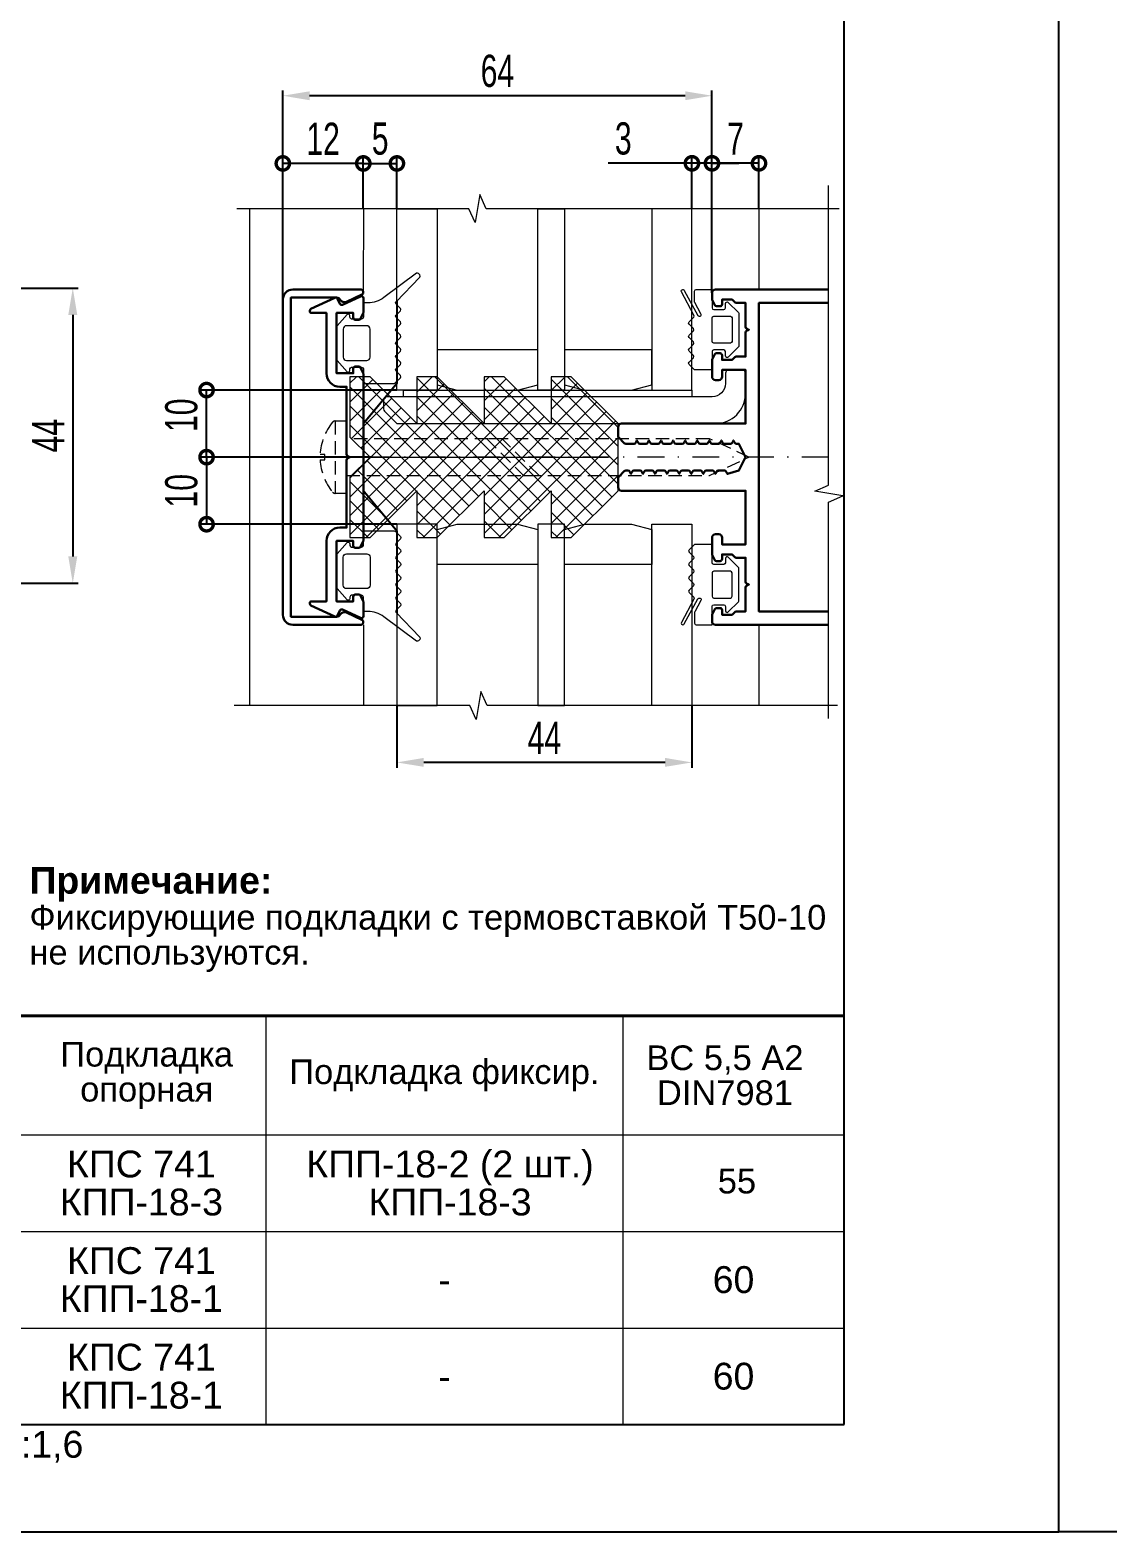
# Model space of a CAD drawing. Extents: x -37 to 8820, y -336 to 478.
# Drawn here: x 1584.1 to 1684.6, y 0 to 140 of the extents above; entities that cross this region are included whole.
import ezdxf

# ---------------------------------------------------------------- set-up
doc = ezdxf.new("R2010")
doc.units = 0
doc.header["$LTSCALE"] = 5
doc.linetypes.add('DASHDOT', pattern=[1, 0.5, -0.25, 0, -0.25])
doc.linetypes.add('HIDDEN', pattern=[0.375, 0.25, -0.125])
doc.layers.get('0').update_dxf_attribs({"linetype": 'CONTINUOUS', "lineweight": 30})
doc.layers.get('DEFPOINTS').update_dxf_attribs({"linetype": 'CONTINUOUS'})
for name, color, linetype, lineweight in [('1', 6, 'DASHDOT', 13), ('2', 3, 'HIDDEN', 13), ('Dimentions', 5, 'CONTINUOUS', 15), ('Glass', 5, 'CONTINUOUS', 20), ('Ал подклад', 7, 'CONTINUOUS', 20), ('Герлен', 7, 'CONTINUOUS', 60), ('Зигзаг', 1, 'CONTINUOUS', 15), ('Конструкции', 252, 'CONTINUOUS', 20), ('Подкладки', 1, 'CONTINUOUS', 20), ('Рамки', 1, 'CONTINUOUS', 15), ('Текстовый', 7, 'CONTINUOUS', 9), ('Уплотнители', 1, 'CONTINUOUS', 20), ('Штриховка', 1, 'CONTINUOUS', 5)]:
    doc.layers.add(name, color=color, linetype=linetype, lineweight=lineweight)
doc.layers.add('Скрытые', color=14, linetype='CONTINUOUS', plot=False)
doc.styles.add('3', font='RUSS.SHX', dxfattribs={"width": 0.7, "height": 3})
doc.styles.add('Каталожный', font='arial.ttf', dxfattribs={"height": 2.5})
doc.dimstyles.new('MX1_6', dxfattribs={"dimtxt": 3, "dimasz": 2.5, "dimexe": 0.5, "dimexo": 0, "dimgap": 0.8, "dimtad": 1, "dimlfac": 1.6, "dimdsep": 46, "dimtxsty": '3', "dimcen": 0, "dimclrd": 256, "dimclre": 256, "dimclrt": 256, "dimaunit": 1, "dimadec": 0, "dimazin": 0, "dimtfac": 1, "dimtmove": 0, "dimatfit": 1, "dimfxl": 1, "dimtvp": 1, "dimtolj": 1, "dimtzin": 0, "dimarcsym": 0})

# ---------------------------------------------------------------- blocks, each defined once
blk = doc.blocks.new('_DotSmall')
at = {"color": 0, "linetype": 'ByBlock', "const_width": 0.5}
blk.add_lwpolyline([(-0.0625, 0, 1), (0.0625, 0, 1)], format="xyb", close=True, dxfattribs=at)
blk = doc.blocks.new('*D749')
at = {"layer": 'DEFPOINTS', "color": 0, "linetype": 'Continuous', "transparency": 16777216}
for p in [(1600.57, 106.41), (1618.31, 106.41), (1616.04, 100.16)]:
    blk.add_point(p, dxfattribs=at)
at = {"layer": 'Dimentions', "linetype": 'Continuous', "lineweight": -2, "transparency": 16777216}
for p, q in [((1618.31, 106.41), (1600.07, 106.41)), ((1600.57, 100.16), (1600.57, 106.41)), ((1616.04, 100.16), (1600.07, 100.16))]:
    blk.add_line(p, q, dxfattribs=at)
at = {"layer": 'Dimentions', "linetype": 'Continuous', "lineweight": -2, "transparency": 16777216, "xscale": 2.5, "yscale": 2.5, "zscale": 2.5}
for p, rotation in [((1600.57, 106.41), 90), ((1600.57, 100.16), 270)]:
    blk.add_blockref('_DotSmall', p, dxfattribs=dict(at, rotation=rotation))
at = {"layer": 'Dimentions', "linetype": 'Continuous', "transparency": 16777216, "insert": (1598.23, 104.06), "char_height": 3, "attachment_point": 5, "rotation": 90, "style": '3'}
blk.add_mtext('\\A1;10', dxfattribs=at)
blk = doc.blocks.new('*D750')
at = {"layer": 'DEFPOINTS', "color": 0, "linetype": 'Continuous', "transparency": 16777216}
for p in [(1616.04, 100.16), (1600.57, 93.91), (1618.31, 93.91)]:
    blk.add_point(p, dxfattribs=at)
at = {"layer": 'Dimentions', "linetype": 'Continuous', "lineweight": -2, "transparency": 16777216}
for p, q in [((1616.04, 100.16), (1600.07, 100.16)), ((1600.57, 100.16), (1600.57, 93.91)), ((1618.31, 93.91), (1600.07, 93.91))]:
    blk.add_line(p, q, dxfattribs=at)
at = {"layer": 'Dimentions', "linetype": 'Continuous', "lineweight": -2, "transparency": 16777216, "xscale": 2.5, "yscale": 2.5, "zscale": 2.5}
for p, rotation in [((1600.57, 100.16), 90), ((1600.57, 93.91), 270)]:
    blk.add_blockref('_DotSmall', p, dxfattribs=dict(at, rotation=rotation))
at = {"layer": 'Dimentions', "linetype": 'Continuous', "transparency": 16777216, "insert": (1598.23, 97.03), "char_height": 3, "attachment_point": 5, "rotation": 90, "style": '3'}
blk.add_mtext('\\A1;10', dxfattribs=at)
blk = doc.blocks.new('*D752')
at = {"layer": 'DEFPOINTS', "color": 0, "linetype": 'Continuous', "transparency": 16777216}
for p in [(1582.69, 115.91), (1582.69, 88.41), (1588.1, 88.41)]:
    blk.add_point(p, dxfattribs=at)
at = {"layer": 'Dimentions', "linetype": 'Continuous', "lineweight": -2, "transparency": 16777216}
for p, q in [((1582.69, 115.91), (1588.6, 115.91)), ((1588.1, 113.41), (1588.1, 90.91)), ((1582.69, 88.41), (1588.6, 88.41))]:
    blk.add_line(p, q, dxfattribs=at)
at = {"layer": 'Dimentions', "linetype": 'Continuous', "transparency": 16777216}
for points in [[(1587.68, 113.41), (1588.52, 113.41), (1588.1, 115.91)], [(1587.68, 90.91), (1588.52, 90.91), (1588.1, 88.41)]]:
    blk.add_solid(points, dxfattribs=at)
at = {"layer": 'Dimentions', "linetype": 'Continuous', "transparency": 16777216, "insert": (1585.8, 102.16), "char_height": 3, "attachment_point": 5, "rotation": 90, "style": '3'}
blk.add_mtext('\\A1;44', dxfattribs=at)
blk = doc.blocks.new('*D762')
at = {"layer": 'DEFPOINTS', "color": 0, "linetype": 'Continuous', "transparency": 16777216}
for p in [(1618.31, 127.53), (1615.18, 123.31), (1618.31, 123.31)]:
    blk.add_point(p, dxfattribs=at)
at = {"layer": 'Dimentions', "linetype": 'Continuous', "lineweight": -2, "transparency": 16777216}
for p, q in [((1615.18, 123.31), (1615.18, 128.03)), ((1615.18, 127.53), (1618.31, 127.53)), ((1618.31, 123.31), (1618.31, 128.03))]:
    blk.add_line(p, q, dxfattribs=at)
at = {"layer": 'Dimentions', "linetype": 'Continuous', "lineweight": -2, "transparency": 16777216, "xscale": 2.5, "yscale": 2.5, "zscale": 2.5, "rotation": 180}
blk.add_blockref('_DotSmall', (1615.18, 127.53), dxfattribs=at)
at = {"layer": 'Dimentions', "linetype": 'Continuous', "lineweight": -2, "transparency": 16777216, "xscale": 2.5, "yscale": 2.5, "zscale": 2.5}
blk.add_blockref('_DotSmall', (1618.31, 127.53), dxfattribs=at)
at = {"layer": 'Dimentions', "linetype": 'Continuous', "transparency": 16777216, "insert": (1616.75, 129.83), "char_height": 3, "attachment_point": 5, "style": '3'}
blk.add_mtext('\\A1;5', dxfattribs=at)
blk = doc.blocks.new('*D763')
at = {"layer": 'DEFPOINTS', "color": 0, "linetype": 'Continuous', "transparency": 16777216}
for p in [(1618.31, 77), (1645.81, 77), (1618.31, 71.71)]:
    blk.add_point(p, dxfattribs=at)
at = {"layer": 'Dimentions', "linetype": 'Continuous', "lineweight": -2, "transparency": 16777216}
for p, q in [((1618.31, 77), (1618.31, 71.21)), ((1645.81, 77), (1645.81, 71.21)), ((1643.31, 71.71), (1620.81, 71.71))]:
    blk.add_line(p, q, dxfattribs=at)
at = {"layer": 'Dimentions', "linetype": 'Continuous', "transparency": 16777216}
for points in [[(1620.81, 72.13), (1620.81, 71.3), (1618.31, 71.71)], [(1643.31, 72.13), (1643.31, 71.3), (1645.81, 71.71)]]:
    blk.add_solid(points, dxfattribs=at)
at = {"layer": 'Dimentions', "linetype": 'Continuous', "transparency": 16777216, "insert": (1632.06, 74.01), "char_height": 3, "attachment_point": 5, "style": '3'}
blk.add_mtext('\\A1;44', dxfattribs=at)
blk = doc.blocks.new('*D764')
at = {"layer": 'DEFPOINTS', "color": 0, "linetype": 'Continuous', "transparency": 16777216}
for p in [(1645.81, 127.54), (1645.81, 123.31), (1647.68, 115.47)]:
    blk.add_point(p, dxfattribs=at)
at = {"layer": 'Dimentions', "linetype": 'Continuous', "lineweight": -2, "transparency": 16777216}
for p, q in [((1645.81, 127.54), (1638.01, 127.54)), ((1645.81, 123.31), (1645.81, 128.04)), ((1647.68, 127.54), (1645.81, 127.54)), ((1647.68, 115.47), (1647.68, 128.04)), ((1647.68, 127.54), (1650.18, 127.54))]:
    blk.add_line(p, q, dxfattribs=at)
at = {"layer": 'Dimentions', "linetype": 'Continuous', "lineweight": -2, "transparency": 16777216, "xscale": 2.5, "yscale": 2.5, "zscale": 2.5}
blk.add_blockref('_DotSmall', (1645.81, 127.54), dxfattribs=at)
at = {"layer": 'Dimentions', "linetype": 'Continuous', "lineweight": -2, "transparency": 16777216, "xscale": 2.5, "yscale": 2.5, "zscale": 2.5, "rotation": 180}
blk.add_blockref('_DotSmall', (1647.68, 127.54), dxfattribs=at)
at = {"layer": 'Dimentions', "linetype": 'Continuous', "transparency": 16777216, "insert": (1639.41, 129.84), "char_height": 3, "attachment_point": 5, "style": '3'}
blk.add_mtext('\\A1;3', dxfattribs=at)
blk = doc.blocks.new('*D765')
at = {"layer": 'DEFPOINTS', "color": 0, "linetype": 'Continuous', "transparency": 16777216}
for p in [(1607.68, 133.84), (1647.68, 125.91), (1607.68, 113.09)]:
    blk.add_point(p, dxfattribs=at)
at = {"layer": 'Dimentions', "linetype": 'Continuous', "lineweight": -2, "transparency": 16777216}
for p, q in [((1607.68, 113.09), (1607.68, 134.34)), ((1645.18, 133.84), (1610.18, 133.84)), ((1647.68, 125.91), (1647.68, 134.34))]:
    blk.add_line(p, q, dxfattribs=at)
at = {"layer": 'Dimentions', "linetype": 'Continuous', "transparency": 16777216}
for points in [[(1610.18, 134.25), (1610.18, 133.42), (1607.68, 133.84)], [(1645.18, 134.25), (1645.18, 133.42), (1647.68, 133.84)]]:
    blk.add_solid(points, dxfattribs=at)
at = {"layer": 'Dimentions', "linetype": 'Continuous', "transparency": 16777216, "insert": (1627.68, 136.14), "char_height": 3, "attachment_point": 5, "style": '3'}
blk.add_mtext('\\A1;64', dxfattribs=at)
blk = doc.blocks.new('*D766')
at = {"layer": 'DEFPOINTS', "color": 0, "linetype": 'Continuous', "transparency": 16777216}
for p in [(1607.68, 127.53), (1615.18, 123.31), (1607.68, 113.09)]:
    blk.add_point(p, dxfattribs=at)
at = {"layer": 'Dimentions', "linetype": 'Continuous', "lineweight": -2, "transparency": 16777216}
for p, q in [((1607.68, 113.09), (1607.68, 128.03)), ((1615.18, 127.53), (1607.68, 127.53)), ((1615.18, 123.31), (1615.18, 128.03))]:
    blk.add_line(p, q, dxfattribs=at)
at = {"layer": 'Dimentions', "linetype": 'Continuous', "lineweight": -2, "transparency": 16777216, "xscale": 2.5, "yscale": 2.5, "zscale": 2.5, "rotation": 180}
blk.add_blockref('_DotSmall', (1607.68, 127.53), dxfattribs=at)
at = {"layer": 'Dimentions', "linetype": 'Continuous', "lineweight": -2, "transparency": 16777216, "xscale": 2.5, "yscale": 2.5, "zscale": 2.5}
blk.add_blockref('_DotSmall', (1615.18, 127.53), dxfattribs=at)
at = {"layer": 'Dimentions', "linetype": 'Continuous', "transparency": 16777216, "insert": (1611.43, 129.83), "char_height": 3, "attachment_point": 5, "style": '3'}
blk.add_mtext('\\A1;12', dxfattribs=at)
blk = doc.blocks.new('*D767')
at = {"layer": 'DEFPOINTS', "color": 0, "linetype": 'Continuous', "transparency": 16777216}
for p in [(1647.68, 127.54), (1647.68, 123.77), (1652.06, 123.31)]:
    blk.add_point(p, dxfattribs=at)
at = {"layer": 'Dimentions', "linetype": 'Continuous', "lineweight": -2, "transparency": 16777216}
for p, q in [((1647.68, 123.77), (1647.68, 128.04)), ((1652.06, 127.54), (1647.68, 127.54)), ((1652.06, 123.31), (1652.06, 128.04))]:
    blk.add_line(p, q, dxfattribs=at)
at = {"layer": 'Dimentions', "linetype": 'Continuous', "lineweight": -2, "transparency": 16777216, "xscale": 2.5, "yscale": 2.5, "zscale": 2.5, "rotation": 180}
blk.add_blockref('_DotSmall', (1647.68, 127.54), dxfattribs=at)
at = {"layer": 'Dimentions', "linetype": 'Continuous', "lineweight": -2, "transparency": 16777216, "xscale": 2.5, "yscale": 2.5, "zscale": 2.5}
blk.add_blockref('_DotSmall', (1652.06, 127.54), dxfattribs=at)
at = {"layer": 'Dimentions', "linetype": 'Continuous', "transparency": 16777216, "insert": (1649.87, 129.84), "char_height": 3, "attachment_point": 5, "style": '3'}
blk.add_mtext('\\A1;7', dxfattribs=at)

msp = doc.modelspace()

# ---------------------------------------------------------------- hatches: boundary and pattern name
at = {"layer": 'Штриховка', "lineweight": 5}
h = msp.add_hatch(dxfattribs=at)
h.set_pattern_fill('NET', color=256, scale=10, angle=-45, style=0)
h.set_pattern_definition([(315, (4326.4058, 5175.9565), (0.88388348, 0.88388348), []), (45, (4326.4058, 5175.9565), (-0.88388348, 0.88388348), [])])
h.paths.add_polyline_path([(1613.933, 98.2825), (1613.933, 92.6575), (1615.808, 92.6575), (1620.183, 97.0325), (1620.183, 92.6575), (1622.058, 92.6575), (1626.433, 97.0325), (1626.433, 92.6575), (1628.308, 92.6575), (1632.683, 97.0325), (1632.683, 92.6575), (1634.558, 92.6575), (1638.933, 97.0325), (1638.933, 103.2825), (1634.558, 107.6575), (1632.683, 107.6575), (1632.683, 103.2825), (1628.308, 107.6575), (1626.433, 107.6575), (1626.433, 103.2825), (1622.058, 107.6575), (1620.183, 107.6575), (1620.183, 103.2825), (1615.808, 107.6575), (1613.933, 107.6575), (1613.933, 102.0325), (1615.808, 100.1575)])

# ---------------------------------------------------------------- linework, layer by layer
for points in [[(1607.683, 85.47), (1607.683, 114.845, -0.41421356), (1608.6205, 115.7825), (1614.933, 115.7825, -0.80258485), (1615.0386, 115.3059), (1613.602, 114.636, -0.40155944), (1613.029, 114.8306, 0.27973928), (1612.6963, 115.0325), (1608.433, 115.0325), (1608.433, 85.2825), (1612.6963, 85.2825, 0.27973928), (1613.029, 85.4844, -0.40155944), (1613.602, 85.679), (1615.0386, 85.0091, -0.80258485), (1614.933, 84.5325), (1608.6205, 84.5325, -0.41421356)], [(1615.183, 92.3893, -0.11643382), (1615.1632, 92.3054), (1614.9223, 91.8237, -0.28407904), (1614.7546, 91.72), (1614.433, 91.72, -0.41421356), (1614.2455, 91.9075), (1614.2455, 92.345), (1612.683, 92.345), (1612.683, 86.72), (1614.2455, 86.72), (1614.2455, 87.1575, -0.41421356), (1614.433, 87.345), (1614.7546, 87.345, -0.28407904), (1614.9223, 87.2414), (1615.1632, 86.7596, -0.11643382), (1615.183, 86.6758), (1615.183, 85.345, -0.54861879), (1614.9162, 85.1751), (1613.2474, 85.9533, 0.41421356), (1612.9982, 85.8626), (1612.7782, 85.3908, -0.41421356), (1612.5291, 85.3001), (1610.2912, 86.3436, -0.29147342), (1610.183, 86.5135), (1610.183, 86.5325, -0.41421356), (1610.3705, 86.72), (1611.7455, 86.72), (1611.7455, 92.345, -0.41421356), (1612.9955, 93.595), (1613.6205, 93.595), (1613.6205, 99.8854, -0.28407904), (1613.7241, 100.0531), (1613.933, 100.1575), (1613.7241, 100.262, -0.28407904), (1613.6205, 100.4297), (1613.6205, 106.72), (1612.9955, 106.72, -0.41421356), (1611.7455, 107.97), (1611.7455, 113.595), (1610.3705, 113.595, -0.41421356), (1610.183, 113.7825), (1610.183, 113.8015, -0.29147342), (1610.2912, 113.9715), (1612.5291, 115.015, -0.41421356), (1612.7782, 114.9243), (1612.9982, 114.4525, 0.41421356), (1613.2474, 114.3618), (1614.9162, 115.14, -0.54861879), (1615.183, 114.97), (1615.183, 113.6393, -0.11643382), (1615.1632, 113.5554), (1614.9223, 113.0737, -0.28407904), (1614.7546, 112.97), (1614.433, 112.97, -0.41421356), (1614.2455, 113.1575), (1614.2455, 113.595), (1612.683, 113.595), (1612.683, 107.97), (1614.2455, 107.97), (1614.2455, 108.4075, -0.41421356), (1614.433, 108.595), (1614.7546, 108.595, -0.28407904), (1614.9223, 108.4914), (1615.1632, 108.0096, -0.11643382), (1615.183, 107.9258)]]:
    msp.add_lwpolyline(points, format="xyb", close=True)
msp.add_lwpolyline([(1658.5481, 84.5325), (1647.9955, 84.5325, -0.41421356), (1647.683, 84.845), (1647.683, 85.4258, -0.11643382), (1647.7028, 85.5096), (1647.9437, 85.9914, -0.28407904), (1648.1114, 86.095), (1648.433, 86.095, -0.41421356), (1648.6205, 85.9075), (1648.6205, 85.47), (1649.558, 85.47), (1649.8156, 85.7276, -0.19891237), (1649.9482, 85.7825), (1650.808, 85.7825), (1650.808, 88.0104, -0.28407904), (1650.9116, 88.1781), (1651.1205, 88.2825), (1650.9116, 88.387, -0.28407904), (1650.808, 88.5547), (1650.808, 90.7825), (1649.9482, 90.7825, -0.19891237), (1649.8156, 90.8374), (1649.558, 91.095), (1648.6205, 91.095), (1648.6205, 90.6575, -0.41421356), (1648.433, 90.47), (1648.1114, 90.47, -0.28407904), (1647.9437, 90.5737), (1647.7028, 91.0554, -0.11643382), (1647.683, 91.1393), (1647.683, 92.6575, -0.41421356), (1647.9955, 92.97), (1648.308, 92.97, -0.41421356), (1648.6205, 92.6575), (1648.6205, 92.0325), (1650.808, 92.0325), (1650.808, 97.0325), (1639.2455, 97.0325, -0.41421356), (1638.933, 97.345), (1638.933, 98.2049, -0.19891237), (1638.9879, 98.3374), (1639.5031, 98.8526, -0.19891237), (1639.6357, 98.9075), (1639.8484, 98.9075, -0.28407904), (1640.0161, 98.8039), (1640.1205, 98.595), (1640.2249, 98.8039, -0.28407904), (1640.3926, 98.9075), (1640.9734, 98.9075, -0.28407904), (1641.1411, 98.8039), (1641.2455, 98.595), (1641.3499, 98.8039, -0.28407904), (1641.5176, 98.9075), (1642.0984, 98.9075, -0.28407904), (1642.2661, 98.8039), (1642.3705, 98.595), (1642.4749, 98.8039, -0.28407904), (1642.6426, 98.9075), (1643.2234, 98.9075, -0.28407904), (1643.3911, 98.8039), (1643.4955, 98.595), (1643.5999, 98.8039, -0.28407904), (1643.7676, 98.9075), (1644.3484, 98.9075, -0.28407904), (1644.5161, 98.8039), (1644.6205, 98.595), (1644.7249, 98.8039, -0.28407904), (1644.8926, 98.9075), (1645.4734, 98.9075, -0.28407904), (1645.6411, 98.8039), (1645.7455, 98.595), (1645.8499, 98.8039, -0.28407904), (1646.0176, 98.9075), (1646.5984, 98.9075, -0.28407904), (1646.7661, 98.8039), (1646.8705, 98.595), (1646.9749, 98.8039, -0.28407904), (1647.1426, 98.9075), (1647.7234, 98.9075, -0.28407904), (1647.8911, 98.8039), (1647.9955, 98.595), (1648.0999, 98.8039, -0.28407904), (1648.2676, 98.9075), (1648.8484, 98.9075, -0.28407904), (1649.0161, 98.8039), (1649.1205, 98.595), (1650.183, 98.9075), (1650.808, 100.1575), (1650.183, 101.4075), (1649.9551, 101.4075, -0.28407904), (1649.7874, 101.5112), (1649.683, 101.72), (1649.5786, 101.5112, -0.28407904), (1649.4109, 101.4075), (1648.8301, 101.4075, -0.28407904), (1648.6624, 101.5112), (1648.558, 101.72), (1648.4536, 101.5112, -0.28407904), (1648.2859, 101.4075), (1647.7051, 101.4075, -0.28407904), (1647.5374, 101.5112), (1647.433, 101.72), (1647.3286, 101.5112, -0.28407904), (1647.1609, 101.4075), (1646.5801, 101.4075, -0.28407904), (1646.4124, 101.5112), (1646.308, 101.72), (1646.2036, 101.5112, -0.28407904), (1646.0359, 101.4075), (1645.4551, 101.4075, -0.28407904), (1645.2874, 101.5112), (1645.183, 101.72), (1645.0786, 101.5112, -0.28407904), (1644.9109, 101.4075), (1644.3301, 101.4075, -0.28407904), (1644.1624, 101.5112), (1644.058, 101.72), (1643.9536, 101.5112, -0.28407904), (1643.7859, 101.4075), (1643.2051, 101.4075, -0.28407904), (1643.0374, 101.5112), (1642.933, 101.72), (1642.8286, 101.5112, -0.28407904), (1642.6609, 101.4075), (1642.0801, 101.4075, -0.28407904), (1641.9124, 101.5112), (1641.808, 101.72), (1641.7036, 101.5112, -0.28407904), (1641.5359, 101.4075), (1640.9551, 101.4075, -0.28407904), (1640.7874, 101.5112), (1640.683, 101.72), (1640.5786, 101.5112, -0.28407904), (1640.4109, 101.4075), (1639.6357, 101.4075, -0.19891237), (1639.5031, 101.4624), (1638.9879, 101.9776, -0.19891237), (1638.933, 102.1102), (1638.933, 102.97, -0.41421356), (1639.2455, 103.2825), (1650.808, 103.2825), (1650.808, 108.2825), (1648.6205, 108.2825), (1648.6205, 107.6575, -0.41421356), (1648.308, 107.345), (1647.9955, 107.345, -0.41421356), (1647.683, 107.6575), (1647.683, 109.1758, -0.11643382), (1647.7028, 109.2596), (1647.9437, 109.7414, -0.28407904), (1648.1114, 109.845), (1648.433, 109.845, -0.41421356), (1648.6205, 109.6575), (1648.6205, 109.22), (1649.558, 109.22), (1649.8156, 109.4776, -0.19891237), (1649.9482, 109.5325), (1650.808, 109.5325), (1650.808, 111.7604, -0.28407904), (1650.9116, 111.9281), (1651.1205, 112.0325), (1650.9116, 112.137, -0.28407904), (1650.808, 112.3047), (1650.808, 114.5325), (1649.9482, 114.5325, -0.19891237), (1649.8156, 114.5874), (1649.558, 114.845), (1648.6205, 114.845), (1648.6205, 114.4075, -0.41421356), (1648.433, 114.22), (1648.1114, 114.22, -0.28407904), (1647.9437, 114.3237), (1647.7028, 114.8054, -0.11643382), (1647.683, 114.8893), (1647.683, 115.47, -0.41421356), (1647.9955, 115.7825), (1658.5481, 115.7825)], format="xyb")
msp.add_lwpolyline([(1658.5481, 85.7825), (1652.058, 85.7825), (1652.058, 114.5325), (1658.5481, 114.5325)])
at = {"layer": '1'}
msp.add_line((1658.5481, 100.1575), (1607.683, 100.1575), dxfattribs=at)
at = {"layer": '2'}
msp.add_line((1612.5644, 103.5325), (1612.5644, 96.7825), dxfattribs=at)
msp.add_lwpolyline([(1611.1576, 100.4031, -0.16184886), (1612.3234, 103.4189, -0.22388754), (1612.5644, 103.5325), (1613.6205, 103.5325), (1613.6205, 96.7825), (1612.5644, 96.7825, -0.22388754), (1612.3234, 96.8962, -0.16184886), (1611.1576, 99.9119), (1611.5953, 99.9119), (1611.5953, 100.4031)], format="xyb", close=True, dxfattribs=at)
for points in [[(1613.6205, 98.4388), (1647.4346, 98.4388), (1651.1205, 100.1575), (1647.4346, 101.8763), (1613.6205, 101.8763)], [(1626.6864, 101.8763), (1630.1239, 98.4388), (1631.5562, 98.4388), (1628.1187, 101.8763)]]:
    msp.add_lwpolyline(points, close=True, dxfattribs=at)
at = {"layer": 'Glass'}
for points in [[(1622.058, 123.3128), (1622.058, 106.4075), (1618.308, 106.4075), (1618.308, 123.3128)], [(1622.058, 123.3128), (1622.058, 106.4075), (1618.308, 106.4075), (1618.308, 123.3128)], [(1633.933, 123.3128), (1633.933, 106.4075), (1631.433, 106.4075), (1631.433, 123.3128)], [(1642.058, 123.3128), (1642.058, 106.4075), (1645.808, 106.4075), (1645.808, 123.3128)], [(1631.433, 106.9099), (1631.433, 110.1575), (1622.058, 110.1575), (1622.058, 106.9099), (1623.933, 106.4075), (1629.558, 106.4075)], [(1642.058, 106.9099), (1642.058, 110.1575), (1633.933, 110.1575), (1633.933, 106.9099), (1635.808, 106.4075), (1640.183, 106.4075)], [(1622.058, 77.0023), (1622.058, 93.9075), (1618.308, 93.9075), (1618.308, 77.0023)], [(1631.433, 93.4051), (1631.433, 90.1575), (1622.058, 90.1575), (1622.058, 93.4051), (1623.933, 93.9075), (1629.558, 93.9075)], [(1633.933, 77.0023), (1633.933, 93.9075), (1631.433, 93.9075), (1631.433, 77.0023)], [(1642.058, 93.4051), (1642.058, 90.1575), (1633.933, 90.1575), (1633.933, 93.4051), (1635.808, 93.9075), (1640.183, 93.9075)], [(1642.058, 77.0023), (1642.058, 93.9075), (1645.808, 93.9075), (1645.808, 77.0023)]]:
    msp.add_lwpolyline(points, close=True, dxfattribs=at)
at = {"layer": 'Ал подклад', "color": 0}
msp.add_lwpolyline([(1618.4374, 103.2825), (1647.9955, 103.2825, 0.41421356), (1650.808, 106.095), (1650.808, 107.97, 0.41421356), (1650.4955, 108.2825), (1649.2455, 108.2825, 0.41421356), (1648.933, 107.97), (1648.933, 107.0325, -0.41421356), (1647.683, 105.7825), (1617.3705, 105.7825, 0.41421356), (1617.058, 105.47), (1617.058, 104.6619, 0.19891237), (1617.1495, 104.441), (1618.2165, 103.374, 0.19891237)], format="xyb", close=True, dxfattribs=at)
at = {"layer": 'Герлен', "lineweight": 40}
msp.add_line((1495, 48.0868), (1660, 48.0868), dxfattribs=at)
at = {"layer": 'Герлен', "ltscale": 2, "const_width": 0.1875}
msp.add_lwpolyline([(1618.308, 85.5951), (1618.308, 93.2825), (1615.183, 97.0325), (1615.183, 103.2825), (1618.308, 107.0325), (1618.308, 114.72)], dxfattribs=at)
at = {"layer": 'Зигзаг'}
for points in [[(1659.5343, 123.3128), (1626.624, 123.3128), (1626.0431, 124.6307), (1625.6075, 122.018), (1625.025, 123.3128), (1603.4003, 123.3128)], [(1658.5481, 75.8119), (1658.5481, 95.9616), (1659.866, 96.5425), (1657.2533, 96.9781), (1658.5481, 97.5606), (1658.5481, 125.4873)], [(1659.3754, 77.0023), (1626.717, 77.0023), (1626.1361, 78.3202), (1625.7005, 75.7075), (1625.118, 77.0023), (1603.1555, 77.0023)]]:
    msp.add_lwpolyline(points, dxfattribs=at)
at = {"layer": 'Конструкции'}
for p, q in [((1615.183, 123.3128), (1615.1771, 115.5866)), ((1615.183, 123.3128), (1615.1771, 115.5866)), ((1652.058, 123.3128), (1652.058, 115.7825)), ((1615.183, 84.5325), (1615.183, 77.0023)), ((1615.183, 84.5325), (1615.183, 77.0023)), ((1652.058, 84.5325), (1652.058, 77.0023))]:
    msp.add_line(p, q, dxfattribs=at)
msp.add_lwpolyline([(1604.558, 123.3128), (1604.558, 77.0023)], dxfattribs=at)
at = {"layer": 'Подкладки'}
msp.add_lwpolyline([(1618.933, 106.4075), (1645.808, 106.4075), (1645.808, 105.7825), (1618.933, 105.7825)], close=True, dxfattribs=at)
at = {"layer": 'Рамки'}
for p, q in [((1606.104, 48.0868), (1606.104, 10)), ((1639.375, 48.0868), (1639.375, 10)), ((1495, 37), (1660, 37)), ((1495, 28), (1660, 28)), ((1495, 19), (1660, 19)), ((1495, 10), (1660, 10))]:
    msp.add_line(p, q, dxfattribs=at)
at = {"layer": 'Скрытые', "linetype": 'Continuous'}
for points in [[(1680, 297), (1470, 297), (1470, 0), (1680, 0)], [(1680, 297), (1890, 297), (1890, 0), (1680, 0)], [(1660, 10), (1660, 287), (1495, 287), (1495, 10)]]:
    msp.add_lwpolyline(points, close=True, dxfattribs=at)
at = {"layer": 'Уплотнители'}
msp.add_line((1615.808, 100.1575), (1637.9955, 100.1575), dxfattribs=at)
for points in [[(1613.933, 108.3763, -0.41421356), (1614.0892, 108.5325), (1615.0267, 108.5325, -0.41421356), (1615.183, 108.3763), (1615.183, 107.0325), (1618.0709, 107.0325, 0.19891237), (1618.1593, 107.0691), (1618.6372, 107.547, 0.41421356), (1618.6372, 107.768), (1618.2332, 108.172, -0.41421356), (1618.2332, 108.393), (1618.6372, 108.797, 0.41421356), (1618.6372, 109.018), (1618.2332, 109.422, -0.41421356), (1618.2332, 109.643), (1618.6372, 110.047, 0.41421356), (1618.6372, 110.268), (1618.2332, 110.672, -0.41421356), (1618.2332, 110.893), (1618.6372, 111.297, 0.41421356), (1618.6372, 111.518), (1618.2332, 111.922, -0.41421356), (1618.2332, 112.143), (1618.6372, 112.547, 0.41421356), (1618.6372, 112.768), (1618.2332, 113.172, -0.41421356), (1618.2332, 113.393), (1618.6372, 113.797, 0.41421356), (1618.6372, 114.018), (1618.2332, 114.422, -0.41421356), (1618.2332, 114.643), (1620.4475, 116.922, 0.41421356), (1620.4475, 117.143), (1620.3162, 117.2743, 0.29253821), (1620.1517, 117.3105), (1617.0985, 115.0297, -0.16178775), (1615.6023, 114.5325), (1615.183, 114.5325), (1615.183, 113.1888, -0.41421356), (1615.0267, 113.0325), (1614.0892, 113.0325, -0.41421356), (1613.933, 113.1888), (1613.933, 113.345, 0.66858666), (1613.6661, 113.4554), (1612.7286, 112.3908, 0.19861919), (1612.683, 112.2804), (1612.683, 109.2846, 0.19861919), (1612.7286, 109.1743), (1613.6661, 108.1097, 0.66858666), (1613.933, 108.22)], [(1646.6438, 113.5133), (1646.0769, 114.5583, -0.12491271), (1646.058, 114.6328), (1646.058, 115.6263, -0.41421356), (1646.2142, 115.7825), (1647.683, 115.7825), (1647.683, 114.0638, 0.41421356), (1647.8392, 113.9075), (1648.7767, 113.9075, 0.41421356), (1648.933, 114.0638), (1648.933, 114.47, -0.66858666), (1649.1998, 114.5804), (1650.1373, 113.6408, -0.19861919), (1650.183, 113.5304), (1650.183, 110.5346, -0.19861919), (1650.1373, 110.4243), (1649.1998, 109.4847, -0.66858666), (1648.933, 109.595), (1648.933, 110.0013, 0.41421356), (1648.7767, 110.1575), (1647.8392, 110.1575, 0.41421356), (1647.683, 110.0013), (1647.683, 108.2825), (1646.1227, 108.2825, -0.19891237), (1646.0122, 108.3283), (1645.5435, 108.797, -0.41421356), (1645.5435, 109.018), (1645.9475, 109.422, 0.41421356), (1645.9475, 109.643), (1645.5435, 110.047, -0.41421356), (1645.5435, 110.268), (1645.9475, 110.672, 0.41421356), (1645.9475, 110.893), (1645.5435, 111.297, -0.41421356), (1645.5435, 111.518), (1645.9475, 111.922, 0.41421356), (1645.9475, 112.143), (1645.5435, 112.547, -0.41421356), (1645.5435, 112.768), (1645.9755, 113.2001, 0.33207606), (1646.0024, 113.385), (1644.8269, 115.5518, -1), (1645.1016, 115.7008), (1646.3692, 113.3643, 1)], [(1613.308, 112.095), (1613.308, 109.47, 0.41421356), (1613.6205, 109.1575), (1615.4955, 109.1575, 0.41421356), (1615.808, 109.47), (1615.808, 112.095, 0.41421356), (1615.4955, 112.4075), (1613.6205, 112.4075, 0.41421356)], [(1649.558, 113.1263), (1649.558, 110.9388, -0.41421356), (1649.4017, 110.7825), (1647.8392, 110.7825, -0.41421356), (1647.683, 110.9388), (1647.683, 113.1263, -0.41421356), (1647.8392, 113.2825), (1649.4017, 113.2825, -0.41421356)], [(1613.933, 91.9388, 0.41421356), (1614.0892, 91.7825), (1615.0267, 91.7825, 0.41421356), (1615.183, 91.9388), (1615.183, 93.2825), (1618.0709, 93.2825, -0.19891237), (1618.1593, 93.2459), (1618.6372, 92.768, -0.41421356), (1618.6372, 92.547), (1618.2332, 92.143, 0.41421356), (1618.2332, 91.922), (1618.6372, 91.518, -0.41421356), (1618.6372, 91.297), (1618.2332, 90.893, 0.41421356), (1618.2332, 90.672), (1618.6372, 90.268, -0.41421356), (1618.6372, 90.047), (1618.2332, 89.643, 0.41421356), (1618.2332, 89.422), (1618.6372, 89.018, -0.41421356), (1618.6372, 88.797), (1618.2332, 88.393, 0.41421356), (1618.2332, 88.172), (1618.6372, 87.768, -0.41421356), (1618.6372, 87.547), (1618.2332, 87.143, 0.41421356), (1618.2332, 86.922), (1618.6372, 86.518, -0.41421356), (1618.6372, 86.297), (1618.2332, 85.893, 0.41421356), (1618.2332, 85.672), (1620.4475, 83.393, -0.41421356), (1620.4475, 83.172), (1620.3162, 83.0407, -0.29253821), (1620.1517, 83.0046), (1617.0985, 85.2854, 0.16178775), (1615.6023, 85.7825), (1615.183, 85.7825), (1615.183, 87.1263, 0.41421356), (1615.0267, 87.2825), (1614.0892, 87.2825, 0.41421356), (1613.933, 87.1263), (1613.933, 86.97, -0.66858666), (1613.6661, 86.8597), (1612.7286, 87.9243, -0.19861919), (1612.683, 88.0346), (1612.683, 91.0304, -0.19861919), (1612.7286, 91.1408), (1613.6661, 92.2054, -0.66858666), (1613.933, 92.095)], [(1613.308, 88.22), (1613.308, 90.845, -0.41421356), (1613.6205, 91.1575), (1615.4955, 91.1575, -0.41421356), (1615.808, 90.845), (1615.808, 88.22, -0.41421356), (1615.4955, 87.9075), (1613.6205, 87.9075, -0.41421356)], [(1646.6438, 86.8018), (1646.0769, 85.7567, 0.12491271), (1646.058, 85.6822), (1646.058, 84.6888, 0.41421356), (1646.2142, 84.5325), (1647.683, 84.5325), (1647.683, 86.2513, -0.41421356), (1647.8392, 86.4075), (1648.7767, 86.4075, -0.41421356), (1648.933, 86.2513), (1648.933, 85.845, 0.66858666), (1649.1998, 85.7347), (1650.1373, 86.6743, 0.19861919), (1650.183, 86.7846), (1650.183, 89.7804, 0.19861919), (1650.1373, 89.8908), (1649.1998, 90.8304, 0.66858666), (1648.933, 90.72), (1648.933, 90.3138, -0.41421356), (1648.7767, 90.1575), (1647.8392, 90.1575, -0.41421356), (1647.683, 90.3138), (1647.683, 92.0325), (1646.1227, 92.0325, 0.19891237), (1646.0122, 91.9868), (1645.5435, 91.518, 0.41421356), (1645.5435, 91.297), (1645.9475, 90.893, -0.41421356), (1645.9475, 90.672), (1645.5435, 90.268, 0.41421356), (1645.5435, 90.047), (1645.9475, 89.643, -0.41421356), (1645.9475, 89.422), (1645.5435, 89.018, 0.41421356), (1645.5435, 88.797), (1645.9475, 88.393, -0.41421356), (1645.9475, 88.172), (1645.5435, 87.768, 0.41421356), (1645.5435, 87.547), (1645.9755, 87.115, -0.33207606), (1646.0024, 86.93), (1644.8269, 84.7633, 1), (1645.1016, 84.6143), (1646.3692, 86.9508, -1)], [(1649.558, 87.1888), (1649.558, 89.3763, 0.41421356), (1649.4017, 89.5325), (1647.8392, 89.5325, 0.41421356), (1647.683, 89.3763), (1647.683, 87.1888, 0.41421356), (1647.8392, 87.0325), (1649.4017, 87.0325, 0.41421356)]]:
    msp.add_lwpolyline(points, format="xyb", close=True, dxfattribs=at)
msp.add_lwpolyline([(1613.933, 98.2825), (1613.933, 92.6575), (1615.808, 92.6575), (1620.183, 97.0325), (1620.183, 92.6575), (1622.058, 92.6575), (1626.433, 97.0325), (1626.433, 92.6575), (1628.308, 92.6575), (1632.683, 97.0325), (1632.683, 92.6575), (1634.558, 92.6575), (1638.933, 97.0325), (1638.933, 103.2825), (1634.558, 107.6575), (1632.683, 107.6575), (1632.683, 103.2825), (1628.308, 107.6575), (1626.433, 107.6575), (1626.433, 103.2825), (1622.058, 107.6575), (1620.183, 107.6575), (1620.183, 103.2825), (1615.808, 107.6575), (1613.933, 107.6575), (1613.933, 102.0325), (1615.808, 100.1575)], close=True, dxfattribs=at)

# ---------------------------------------------------------------- texts
at = {"layer": 'Скрытые', "linetype": 'Continuous', "insert": (1577.5, 7.9386), "char_height": 3.5, "width": 165, "attachment_point": 5, "style": 'Каталожный'}
msp.add_mtext('\\pxqc;{\\H0.71429x;масштаб 1:1,6}', dxfattribs=at)
at = {"layer": 'Текстовый', "linetype": 'Continuous', "line_spacing_factor": 0.85, "style": 'Каталожный'}
for s, insert, char_height, width, attachment_point in [('\\pxi-2,l2,r-2.0333,se1.0833,ql,t4;{\\fArial|b1|i0|c204|p34;Примечание:\\P\\pi0,l0,r0,s*,q*,tz;\\fArial|b0|i0|c204|p34;\\H0.92x;Фиксирующие подкладки с термовставкой T50-10 не используются.}', (1584.0588, 61.9759), 2.5, 76.66739, 1), ('Подкладка опорная', (1594.9906, 42.5434), 2.3, 27.25, 5), ('ВС 5,5 А2\\PDIN7981', (1648.8866, 42.5434), 2.3, 27.25, 5), ('Подкладка фиксир.', (1622.7395, 42.5434), 2.3, 35.271027, 5), ('КПС 741\\PКПП-18-3', (1594.4952, 32.5), 2.5, 23.217592, 5), ('КПП-18-2 (2 шт.)\\PКПП-18-3', (1623.2626, 32.5), 2.5, 34.224897, 5), ('55', (1650.0032, 32.6794), 2.3, 27.25, 5), ('КПС 741\\PКПП-18-1', (1594.4952, 23.5), 2.5, 23.217592, 5), ('60', (1649.6875, 23.5), 2.5, 20.625, 5), ('-', (1622.7395, 23.5), 2.5, 35.271027, 5), ('КПС 741\\PКПП-18-1', (1594.4952, 14.5), 2.5, 23.217592, 5), ('60', (1649.6875, 14.5), 2.5, 20.625, 5), ('-', (1622.7395, 14.5), 2.5, 35.271027, 5)]:
    msp.add_mtext(s, dxfattribs=dict(at, insert=insert, char_height=char_height, width=width, attachment_point=attachment_point))

# ---------------------------------------------------------------- dimensions: what is measured, and where the dimension line sits
at = {"layer": 'Dimentions', "linetype": 'Continuous'}
for base, p1, p2, picture, middle in [((1607.683, 133.8359), (1647.683, 125.9057), (1607.683, 113.0942), '*D765', (1627.683, 136.1359)), ((1618.308, 71.712), (1645.808, 77.0024), (1618.308, 77.0024), '*D763', (1632.058, 74.012))]:
    dim = msp.add_linear_dim(base=base, p1=p1, p2=p2, dimstyle='MX1_6', dxfattribs=at)
    dim.commit()
    dim.dimension.update_dxf_attribs({"geometry": picture, "text_midpoint": middle})
for base, p1, p2, picture, middle in [((1607.683, 127.5318), (1615.183, 123.3128), (1607.683, 113.0942), '*D766', (1611.433, 129.8318)), ((1618.308, 127.5318), (1615.183, 123.3128), (1618.308, 123.3128), '*D762', (1616.7455, 129.8318)), ((1645.808, 127.5408), (1647.683, 115.47), (1645.808, 123.3128), '*D764', (1639.408, 129.8408)), ((1647.683, 127.5408), (1652.058, 123.3128), (1647.683, 123.7706), '*D767', (1649.8705, 129.8408))]:
    dim = msp.add_linear_dim(base=base, p1=p1, p2=p2, dimstyle='MX1_6', override={"dimdec": 0, "dimblk1": 'DotSmall', "dimblk2": 'DotSmall', "dimsah": 1}, dxfattribs=at)
    dim.commit()
    dim.dimension.update_dxf_attribs({"geometry": picture, "text_midpoint": middle})
dim = msp.add_linear_dim(base=(1588.1009, 88.4065), p1=(1582.6929, 115.9065), p2=(1582.6929, 88.4065), angle=90, dimstyle='MX1_6', dxfattribs=at)
dim.commit()
dim.dimension.update_dxf_attribs({"geometry": '*D752', "text_midpoint": (1585.8009, 102.1565)})
dim = msp.add_linear_dim(base=(1600.5738, 106.4075), p1=(1616.0422, 100.1575), p2=(1618.308, 106.4075), angle=90, dimstyle='MX1_6', override={"dimdec": 1, "dimblk1": 'DotSmall', "dimblk2": 'DotSmall', "dimsah": 1}, dxfattribs=at)
dim.commit()
dim.dimension.update_dxf_attribs({"geometry": '*D749', "text_midpoint": (1600.5738, 104.0638), "dimtype": 160})
dim = msp.add_linear_dim(base=(1600.5738, 93.9075), p1=(1616.0422, 100.1575), p2=(1618.308, 93.9075), angle=90, dimstyle='MX1_6', override={"dimdec": 1, "dimblk1": 'DotSmall', "dimblk2": 'DotSmall', "dimsah": 1}, dxfattribs=at)
dim.commit()
dim.dimension.update_dxf_attribs({"geometry": '*D750', "text_midpoint": (1598.2309, 97.0325)})

doc.saveas('drawing.dxf')
